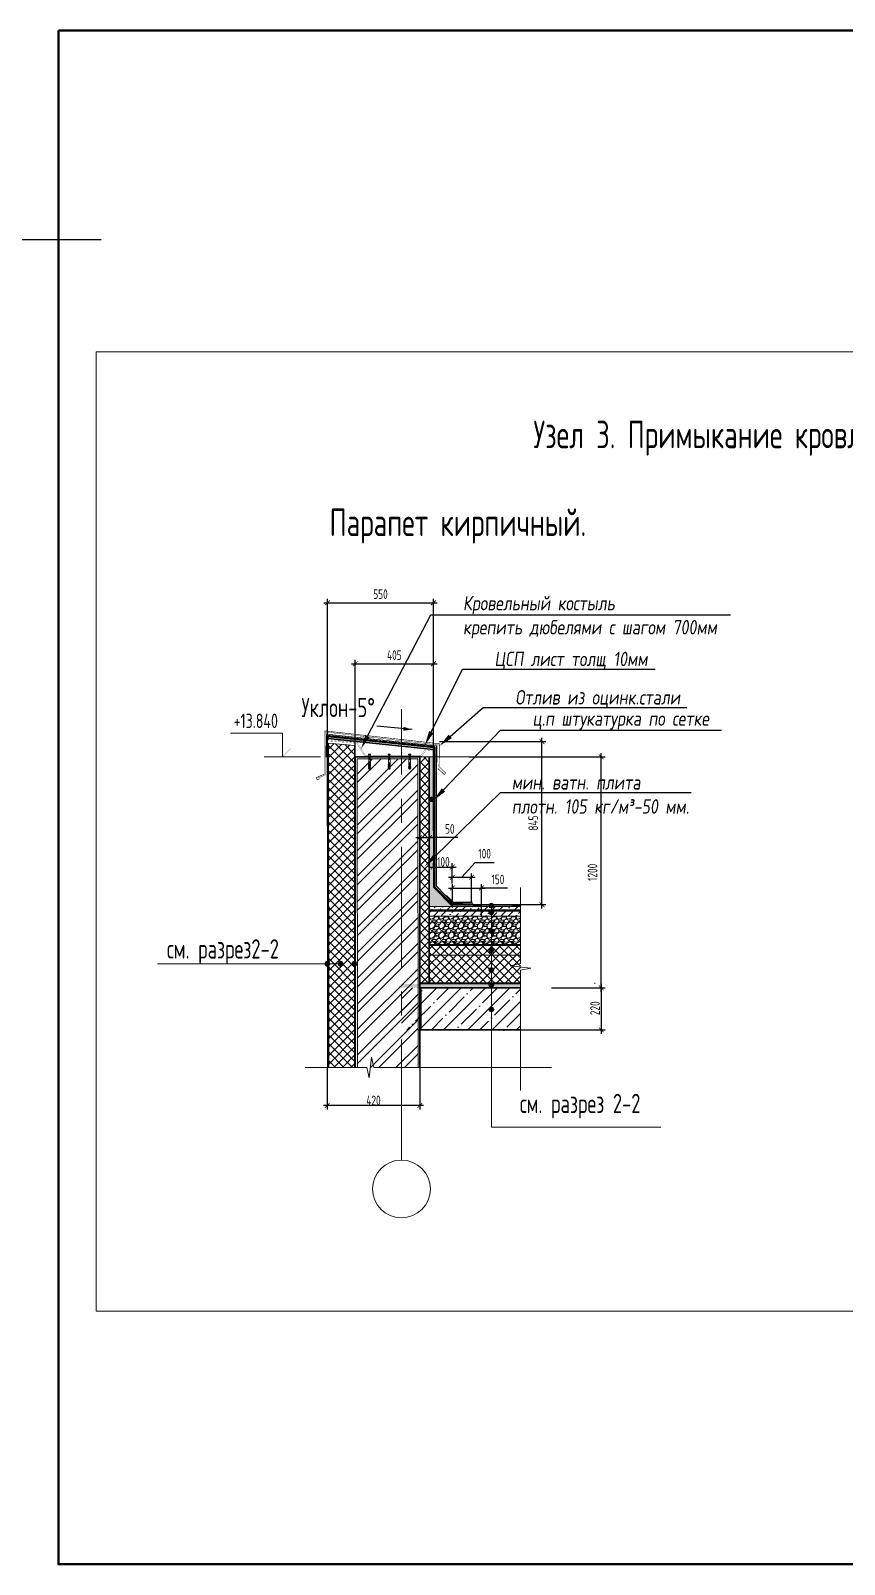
# Model space of a CAD drawing. Header units: millimetres. Extents: x -314343 to 682031, y 21428 to 98936.
# Drawn here: x 425982 to 430204, y 56323 to 64280 of the extents above; entities that cross this region are included whole.
import ezdxf
from ezdxf import colors
from ezdxf.entities.mleader import LeaderData, LeaderLine
from ezdxf.math import Vec2, Vec3

# ---------------------------------------------------------------- set-up
doc = ezdxf.new("R2010")
doc.units = ezdxf.units.MM
doc.header["$MEASUREMENT"] = 0
doc.header["$PDMODE"] = 3
doc.header["$PDSIZE"] = -4
doc.linetypes.add('CENTER', pattern=[2, 1.25, -0.25, 0.25, -0.25])
doc.linetypes.add('штриховая 50', pattern=[1, 0.5, -0.5])
doc.layers.get('0').update_dxf_attribs({"color": 250, "lineweight": 9})
doc.layers.get('Defpoints').update_dxf_attribs({"color": 6})
for name, color, linetype, lineweight in [('0.35', 30, 'Continuous', 30), ('_0', 250, 'Continuous', 9), ('_Выноска', 7, 'Continuous', 15), ('TN-ГИДРОИЗОЛЯЦИЯ БИТУМАЯ нижняя', 173, 'Continuous', 15), ('АР_Навесной фасад', 147, 'Continuous', 5), ('АР_Оси', 195, 'Continuous', 9), ('АР_Перегородки_кирпич_Штрих', 244, 'Continuous', 5), ('АР_Тонкие', 250, 'Continuous', 5), ('АР_Утеплитель', 250, 'Continuous', 9), ('Крепеж', 251, 'Continuous', 15), ('Маркировка потолков', 7, 'Continuous', 9), ('текст', 7, 'Continuous', 15)]:
    doc.layers.add(name, color=color, linetype=linetype, lineweight=lineweight)
doc.layers.add('PDF _0', color=7, linetype='Continuous')
doc.styles.add('ICOCPEUR', font='isocpeur.ttf')
doc.styles.add('ISOCPEUR', font='isocpeur.ttf', dxfattribs={"width": 0.7})
doc.styles.add('Архитект', font='isocpeur.ttf', dxfattribs={"width": 0.8, "oblique": 8})
doc.dimstyles.new('R_50', dxfattribs={"dimtxt": 140, "dimasz": 30, "dimexe": 20, "dimexo": 0, "dimgap": 20, "dimtad": 1, "dimdec": 0, "dimrnd": 5, "dimzin": 0, "dimdsep": 46, "dimtxsty": 'ISOCPEUR', "dimblk": 'ARCHTICK', "dimcen": 50, "dimdle": 20, "dimclrd": 256, "dimclre": 256, "dimclrt": 256, "dimadec": 0, "dimazin": 0, "dimtfac": 2, "dimtdec": 0, "dimtofl": 0, "dimtmove": 1, "dimatfit": 3, "dimfxl": 1, "dimtvp": 3, "dimtolj": 1, "dimtzin": 0, "dimarcsym": 0})

# ---------------------------------------------------------------- blocks, each defined once
blk = doc.blocks.new('*U404')
blk.add_lwpolyline([(0, -14.46), (0, -1), (2.25, -0.5), (-2.25, 0), (0, 0.5), (0, 39.26)])
blk = doc.blocks.new('*U358')
blk.add_lwpolyline([(0, -17.58), (0, -1), (2.25, -0.5), (-2.25, 0), (0, 0.5), (0, 26.72)])
blk = doc.blocks.new('_ArchTick')
at = {"color": 0, "linetype": 'ByBlock', "const_width": 0.15}
blk.add_lwpolyline([(-0.5, -0.5), (0.5, 0.5)], dxfattribs=at)
blk = doc.blocks.new('*D400')
at = {"layer": '_0', "lineweight": -2, "ltscale": 500, "transparency": 16777216}
for p, q in [((428684.9, 59314), (428962.2, 59314)), ((428942.2, 59334), (428942.2, 59075.2)), ((428498.1, 59095.2), (428962.2, 59095.2))]:
    blk.add_line(p, q, dxfattribs=at)
at = {"layer": 'Defpoints', "color": 0, "ltscale": 500, "transparency": 16777216}
for p in [(428684.9, 59314), (428498.1, 59095.2), (428942.2, 59095.2)]:
    blk.add_point(p, dxfattribs=at)
at = {"layer": '_0', "lineweight": -2, "ltscale": 500, "transparency": 16777216, "xscale": 25, "yscale": 25, "zscale": 25}
for p, rotation in [((428942.2, 59314), 90), ((428942.2, 59095.2), 270)]:
    blk.add_blockref('_ArchTick', p, dxfattribs=dict(at, rotation=rotation))
at = {"layer": '_0', "ltscale": 500, "transparency": 16777216, "insert": (428910.2, 59208), "char_height": 50, "attachment_point": 5, "rotation": 90, "style": 'ISOCPEUR'}
blk.add_mtext('\\A1;220', dxfattribs=at)
blk = doc.blocks.new('*D401')
at = {"layer": '_0', "lineweight": -2, "ltscale": 500, "transparency": 16777216}
for p, q in [((428102.9, 60591.7), (428654.9, 60591.7)), ((428634.9, 59725.6), (428634.9, 60611.7)), ((428478.7, 59745.6), (428654.9, 59745.6))]:
    blk.add_line(p, q, dxfattribs=at)
at = {"layer": 'Defpoints', "color": 0, "ltscale": 500, "transparency": 16777216}
for p in [(428102.9, 60591.7), (428634.9, 60591.7), (428478.7, 59745.6)]:
    blk.add_point(p, dxfattribs=at)
at = {"layer": '_0', "lineweight": -2, "ltscale": 500, "transparency": 16777216, "xscale": 25, "yscale": 25, "zscale": 25}
for p, rotation in [((428634.9, 60591.7), 90), ((428634.9, 59745.6), 270)]:
    blk.add_blockref('_ArchTick', p, dxfattribs=dict(at, rotation=rotation))
at = {"layer": '_0', "ltscale": 500, "transparency": 16777216, "insert": (428589.9, 60168.7), "char_height": 50, "attachment_point": 5, "rotation": 90, "style": 'ISOCPEUR'}
blk.add_mtext('\\A1;845', dxfattribs=at)
blk = doc.blocks.new('*D402')
at = {"layer": '_0', "lineweight": -2, "ltscale": 500, "transparency": 16777216}
for p, q in [((427980.9, 60093.3), (428071.4, 60093.3)), ((428000.9, 60023.5), (428000.9, 60113.3)), ((428051.4, 60016.3), (428051.4, 60113.3)), ((428197.6, 60093.3), (428051.4, 60093.3))]:
    blk.add_line(p, q, dxfattribs=at)
at = {"layer": 'Defpoints', "color": 0, "ltscale": 500, "transparency": 16777216}
for p in [(428051.4, 60093.3), (428000.9, 60023.5), (428051.4, 60016.3)]:
    blk.add_point(p, dxfattribs=at)
at = {"layer": '_0', "lineweight": -2, "ltscale": 500, "transparency": 16777216, "xscale": 25, "yscale": 25, "zscale": 25, "rotation": 180}
blk.add_blockref('_ArchTick', (428000.9, 60093.3), dxfattribs=at)
at = {"layer": '_0', "lineweight": -2, "ltscale": 500, "transparency": 16777216, "xscale": 25, "yscale": 25, "zscale": 25}
blk.add_blockref('_ArchTick', (428051.4, 60093.3), dxfattribs=at)
at = {"layer": '_0', "ltscale": 500, "transparency": 16777216, "insert": (428156.6, 60138.3), "char_height": 50, "attachment_point": 5, "style": 'ISOCPEUR'}
blk.add_mtext('\\A1;50', dxfattribs=at)
blk = doc.blocks.new('*D403')
at = {"layer": '_0', "lineweight": -2, "ltscale": 500, "transparency": 16777216}
for p, q in [((428255.6, 60512.1), (428962.2, 60512.1)), ((428942.2, 59294), (428942.2, 60532.1)), ((428836.8, 59314), (428962.2, 59314))]:
    blk.add_line(p, q, dxfattribs=at)
at = {"layer": 'Defpoints', "color": 0, "ltscale": 500, "transparency": 16777216}
for p in [(428255.6, 60512.1), (428942.2, 60512.1), (428836.8, 59314)]:
    blk.add_point(p, dxfattribs=at)
at = {"layer": '_0', "lineweight": -2, "ltscale": 500, "transparency": 16777216, "xscale": 25, "yscale": 25, "zscale": 25}
for p, rotation in [((428942.2, 60512.1), 90), ((428942.2, 59314), 270)]:
    blk.add_blockref('_ArchTick', p, dxfattribs=dict(at, rotation=rotation))
at = {"layer": '_0', "ltscale": 500, "transparency": 16777216, "insert": (428897.2, 59913.1), "char_height": 50, "attachment_point": 5, "rotation": 90, "style": 'ISOCPEUR'}
blk.add_mtext('\\A1;1200', dxfattribs=at)
blk = doc.blocks.new('*D405')
at = {"layer": '_0', "lineweight": -2, "ltscale": 500, "transparency": 16777216}
for p, q in [((427520.9, 58900.1), (427520.9, 58683.3)), ((428000.9, 58900.1), (428000.9, 58683.3)), ((428020.9, 58703.3), (427500.9, 58703.3))]:
    blk.add_line(p, q, dxfattribs=at)
at = {"layer": 'Defpoints', "color": 0, "ltscale": 500, "transparency": 16777216}
for p in [(427520.9, 58900.1), (428000.9, 58900.1), (427520.9, 58703.3)]:
    blk.add_point(p, dxfattribs=at)
at = {"layer": '_0', "lineweight": -2, "ltscale": 500, "transparency": 16777216, "xscale": 25, "yscale": 25, "zscale": 25, "rotation": 180}
blk.add_blockref('_ArchTick', (427520.9, 58703.3), dxfattribs=at)
at = {"layer": '_0', "lineweight": -2, "ltscale": 500, "transparency": 16777216, "xscale": 25, "yscale": 25, "zscale": 25}
blk.add_blockref('_ArchTick', (428000.9, 58703.3), dxfattribs=at)
at = {"layer": '_0', "ltscale": 500, "transparency": 16777216, "insert": (427760.9, 58729.6), "char_height": 50, "attachment_point": 5, "style": 'ISOCPEUR'}
blk.add_mtext('\\A1;420  ', dxfattribs=at)
blk = doc.blocks.new('Дюбель')
at = {"layer": 'Крепеж'}
for points in [[(-48.1, 2.8), (-49, 2.8), (-50.4, 2.1), (-50.4, -2.1), (-49, -2.8), (-48.1, -2.8)], [(-17.5, 4.2), (-18.3, 2.8), (-21.1, 3), (-21, 4.4), (-23.1, 4.5), (-23.9, 3.1), (-26.7, 3.3), (-26.6, 4.7), (-28.7, 4.8), (-29.5, 3.4), (-32.3, 3.6), (-32.2, 5), (-34.3, 5.1), (-35, 3.7), (-37.8, 3.9), (-37.8, 5.3), (-39.9, 5.4), (-40.6, 4), (-43.4, 4.2), (-43.4, 5.6), (-45.5, 5.7), (-48, 4.4), (-48.1, 1.6), (-17.6, 0), (-48.1, -1.6), (-48, -4.4), (-45.5, -5.7), (-43.4, -5.6), (-43.4, -4.2), (-40.6, -4), (-39.9, -5.4), (-37.8, -5.3), (-37.8, -3.9), (-35, -3.7), (-34.3, -5.1), (-32.2, -5), (-32.3, -3.6), (-29.5, -3.4), (-28.7, -4.8), (-26.6, -4.7), (-26.7, -3.3), (-23.9, -3.1), (-23.1, -4.5), (-21, -4.4), (-21.1, -3), (-18.3, -2.8), (-17.5, -4.2)], [(0, -4.2), (0, 4.2), (-17.5, 4.2), (-17.5, -4.2), (0, -4.2)]]:
    blk.add_lwpolyline(points, dxfattribs=at)
blk = doc.blocks.new('A$C2a593a76')
at = {"layer": 'Крепеж'}
blk.add_lwpolyline([(8.5, 50.4), (8.5, 74.5), (10.5, 75.3, 0.300062), (11.4, 76.7), (11.4, 78.3), (6.4, 78.3), (6.4, 76.3), (5, 76.3), (5, 78.3), (0, 78.3), (0, 76.7, 0.300062), (0.9, 75.3), (2.9, 74.5), (2.9, 50.4)], format="xyb", dxfattribs=at)
for points in [[(2.9, 56.5), (9.6, 59.3), (8.5, 60.7), (1.8, 57.9)], [(2.9, 53.8), (9.6, 56.6), (8.5, 58), (1.8, 55.2)], [(2.9, 51.1), (9.6, 53.9), (8.5, 55.3), (1.8, 52.5)]]:
    blk.add_lwpolyline(points, close=True, dxfattribs=at)
blk.add_lwpolyline([(7.6, 50.4), (9.6, 51.2), (8.5, 52.6), (3.1, 50.4)], dxfattribs=at)
at = {"layer": 'Крепеж', "rotation": 90}
blk.add_blockref('Дюбель', (5.7, 50.4), dxfattribs=at)
blk = doc.blocks.new('*D429')
at = {"layer": '_0', "lineweight": -2, "ltscale": 500, "transparency": 16777216}
for p, q in [((428051.4, 59940.8), (428189.8, 59940.8)), ((428071.4, 59940.8), (428071.4, 59960.8)), ((428169.8, 59863.8), (428169.8, 59960.8))]:
    blk.add_line(p, q, dxfattribs=at)
at = {"layer": 'Defpoints', "color": 0, "ltscale": 500, "transparency": 16777216}
for p in [(428071.4, 59940.8), (428169.8, 59940.8), (428169.8, 59863.8)]:
    blk.add_point(p, dxfattribs=at)
at = {"layer": '_0', "lineweight": -2, "ltscale": 500, "transparency": 16777216, "xscale": 25, "yscale": 25, "zscale": 25, "rotation": 180}
blk.add_blockref('_ArchTick', (428071.4, 59940.8), dxfattribs=at)
at = {"layer": '_0', "lineweight": -2, "ltscale": 500, "transparency": 16777216, "xscale": 25, "yscale": 25, "zscale": 25}
blk.add_blockref('_ArchTick', (428169.8, 59940.8), dxfattribs=at)
at = {"layer": '_0', "ltscale": 500, "transparency": 16777216, "insert": (428123.4, 59967.5), "char_height": 50, "attachment_point": 5, "style": 'ISOCPEUR'}
blk.add_mtext('\\A1;100', dxfattribs=at)
blk = doc.blocks.new('*D430')
at = {"layer": '_0', "lineweight": -2, "ltscale": 500, "transparency": 16777216}
for p, q in [((428219.4, 59887.7), (428287.6, 59965)), ((428287.6, 59965), (428387.1, 59965)), ((428149.8, 59887.7), (428289.1, 59887.7)), ((428169.8, 59855), (428169.8, 59907.7)), ((428269.1, 59753.2), (428269.1, 59907.7))]:
    blk.add_line(p, q, dxfattribs=at)
at = {"layer": 'Defpoints', "color": 0, "ltscale": 500, "transparency": 16777216}
for p in [(428169.8, 59855), (428269.1, 59887.7), (428269.1, 59753.2)]:
    blk.add_point(p, dxfattribs=at)
at = {"layer": '_0', "lineweight": -2, "ltscale": 500, "transparency": 16777216, "xscale": 25, "yscale": 25, "zscale": 25, "rotation": 180}
blk.add_blockref('_ArchTick', (428169.8, 59887.7), dxfattribs=at)
at = {"layer": '_0', "lineweight": -2, "ltscale": 500, "transparency": 16777216, "xscale": 25, "yscale": 25, "zscale": 25}
blk.add_blockref('_ArchTick', (428269.1, 59887.7), dxfattribs=at)
at = {"layer": '_0', "ltscale": 500, "transparency": 16777216, "insert": (428337.4, 60010), "char_height": 50, "attachment_point": 5, "style": 'ISOCPEUR'}
blk.add_mtext('\\A1;100', dxfattribs=at)
blk = doc.blocks.new('*D431')
at = {"layer": '_0', "lineweight": -2, "ltscale": 500, "transparency": 16777216}
for p, q in [((428170.1, 59730.2), (428170.1, 59851.6)), ((428320.6, 59682.5), (428320.6, 59851.6)), ((428150.1, 59831.6), (428340.6, 59831.6)), ((428456.2, 59831.6), (428320.6, 59831.6))]:
    blk.add_line(p, q, dxfattribs=at)
at = {"layer": 'Defpoints', "color": 0, "ltscale": 500, "transparency": 16777216}
for p in [(428320.6, 59831.6), (428170.1, 59730.2), (428320.6, 59682.5)]:
    blk.add_point(p, dxfattribs=at)
at = {"layer": '_0', "lineweight": -2, "ltscale": 500, "transparency": 16777216, "xscale": 25, "yscale": 25, "zscale": 25, "rotation": 180}
blk.add_blockref('_ArchTick', (428170.1, 59831.6), dxfattribs=at)
at = {"layer": '_0', "lineweight": -2, "ltscale": 500, "transparency": 16777216, "xscale": 25, "yscale": 25, "zscale": 25}
blk.add_blockref('_ArchTick', (428320.6, 59831.6), dxfattribs=at)
at = {"layer": '_0', "ltscale": 500, "transparency": 16777216, "insert": (428406.4, 59876.6), "char_height": 50, "attachment_point": 5, "style": 'ISOCPEUR'}
blk.add_mtext('\\A1;150', dxfattribs=at)
blk = doc.blocks.new('*D417')
at = {"layer": '_0', "lineweight": -2, "ltscale": 500, "transparency": 16777216}
for p, q in [((427502.8, 61311.7), (428091.4, 61311.7)), ((427522.8, 60154.3), (427522.8, 61331.7)), ((428071.4, 60128.2), (428071.4, 61331.7))]:
    blk.add_line(p, q, dxfattribs=at)
at = {"layer": 'Defpoints', "color": 0, "ltscale": 500, "transparency": 16777216}
for p in [(428071.4, 61311.7), (427522.8, 60154.3), (428071.4, 60128.2)]:
    blk.add_point(p, dxfattribs=at)
at = {"layer": '_0', "lineweight": -2, "ltscale": 500, "transparency": 16777216, "xscale": 25, "yscale": 25, "zscale": 25, "rotation": 180}
blk.add_blockref('_ArchTick', (427522.8, 61311.7), dxfattribs=at)
at = {"layer": '_0', "lineweight": -2, "ltscale": 500, "transparency": 16777216, "xscale": 25, "yscale": 25, "zscale": 25}
blk.add_blockref('_ArchTick', (428071.4, 61311.7), dxfattribs=at)
at = {"layer": '_0', "ltscale": 500, "transparency": 16777216, "insert": (427797.1, 61356.7), "char_height": 50, "attachment_point": 5, "style": 'ISOCPEUR'}
blk.add_mtext('\\A1;550', dxfattribs=at)
blk = doc.blocks.new('*D418')
at = {"layer": '_0', "lineweight": -2, "ltscale": 500, "transparency": 16777216}
for p, q in [((427646.4, 60995.2), (428091.4, 60995.2)), ((427666.4, 60512.1), (427666.4, 61015.2)), ((428071.4, 60512.1), (428071.4, 61015.2))]:
    blk.add_line(p, q, dxfattribs=at)
at = {"layer": 'Defpoints', "color": 0, "ltscale": 500, "transparency": 16777216}
for p in [(428071.4, 60995.2), (427666.4, 60512.1), (428071.4, 60512.1)]:
    blk.add_point(p, dxfattribs=at)
at = {"layer": '_0', "lineweight": -2, "ltscale": 500, "transparency": 16777216, "xscale": 25, "yscale": 25, "zscale": 25, "rotation": 180}
blk.add_blockref('_ArchTick', (427666.4, 60995.2), dxfattribs=at)
at = {"layer": '_0', "lineweight": -2, "ltscale": 500, "transparency": 16777216, "xscale": 25, "yscale": 25, "zscale": 25}
blk.add_blockref('_ArchTick', (428071.4, 60995.2), dxfattribs=at)
at = {"layer": '_0', "ltscale": 500, "transparency": 16777216, "insert": (427868.9, 61040.2), "char_height": 50, "attachment_point": 5, "style": 'ISOCPEUR'}
blk.add_mtext('\\A1;405', dxfattribs=at)

msp = doc.modelspace()

# ---------------------------------------------------------------- hatches: boundary and pattern name
at = {"lineweight": 9, "transparency": 33554559}
h = msp.add_hatch(dxfattribs=at)
h.set_pattern_fill('AR-SAND', color=256, scale=5, angle=83.526)
h.set_pattern_definition([(121.0260016, (442866.215, -375861.6074), (-9.60819652, 0.77331083), [0, -7.6, 0, -8.5, 0, -8.125]), (91.0260016, (442866.215, -375861.607), (-13.02301596, 10.3834727), [0, -4.1, 0, -6.85, 0, -2.625]), (51.0260016, (442865.522, -375867.718), (1.72751854, 15.47460722), [0, -2.5, 0, -9, 0, -11.75]), (41.0260016, (442865.522, -375867.718), (-2.66565517, 15.4295843), [0, -1.25, 0, -5.9, 0, -6.75])])
h.paths.add_polyline_path([(427524.6, 60618.2), (427523.8, 60608.3), (428079.8, 60560), (428080.7, 60569.9)])
h = msp.add_hatch(dxfattribs=at)
h.set_pattern_fill('AR-SAND', color=256, scale=5, angle=0.00002)
h.set_pattern_definition([(37.5000203, (-4099.748, -3960.2366), (-0.31497021, 9.63411873), [0, -7.6, 0, -8.5, 0, -8.125]), (7.5000203, (-4099.748, -3960.237), (8.8488785, 14.11073347), [0, -4.1, 0, -6.85, 0, -2.625]), (327.5000203, (-4105.898, -3960.237), (15.5707093, 0.0283008), [0, -2.5, 0, -9, 0, -11.75]), (317.5000203, (-4105.898, -3960.237), (15.03063146, 4.38838316), [0, -1.25, 0, -5.9, 0, -6.75])])
h.paths.add_polyline_path([(428071.4, 60512.1), (428051.4, 60512.1), (428051.4, 59735.5), (428171.4, 59735.6), (428071.4, 59835.5)])
h = msp.add_hatch(dxfattribs=at)
h.set_pattern_fill('ANSI36', color=256, scale=8.657649, angle=0.00002)
h.set_pattern_definition([(45, (426894.68, 59208.603), (14.5777, 53.4517), [68.7201, -13.744, 0, -13.744])])
h.paths.add_polyline_path([(428524.1, 59735.8), (428051.4, 59735.5), (428051.4, 59685.5), (428524.1, 59685.5)])
h = msp.add_hatch(dxfattribs=at)
h.set_pattern_fill('GRAVEL', color=256, scale=50)
h.set_pattern_definition([(228.0127875, (-4163.7482, -4940.238), (-400, -450), [6.7268, -665.9544024]), (184.9697407, (-4168.2482, -4945.2379), (600, 50), [11.5434, -1142.796238]), (132.5104471, (-4179.7482, -4946.238), (500, -550), [8.1394, -805.80163]), (267.273689, (-4199.2482, -4958.7379), (50, 1000), [10.5119, -1040.677902]), (292.8336542, (-4199.7482, -4969.2379), (-250, 600), [10.30775, -1020.4686564]), (357.273689, (-4195.7482, -4978.7379), (-1000, 50), [10.5119, -1040.677902]), (37.69424047, (-4185.2482, -4979.2379), (-650, -500), [13.90145, -1376.2424274]), (72.25532837, (-4174.2482, -4970.7379), (350, 1100), [13.1244, -1299.316075]), (121.4295656, (-4170.2482, -4958.2379), (-400, 650), [10.5475, -1044.2036555]), (175.2363583, (-4175.748, -4949.238), (550, -50), [12.0416, -590.038129]), (222.3974378, (-4187.7482, -4948.2379), (-600, -550), [15.5724, -1541.66875]), (138.8140748, (-4149.748, -4959.238), (-350, 300), [5.31505, -526.1922406]), (171.4692344, (-4153.7482, -4955.7379), (650, -100), [10.11185, -1001.075571]), (225, (-4163.748, -4954.238), (-6e-15, -50), [7.07105, -63.639628]), (203.1985905, (-4167.248, -4948.238), (250, 100), [3.8079, -376.9807553]), (291.8014095, (-4170.748, -4949.738), (-50, 150), [5.38515, -263.8730904]), (30.9637565, (-4168.748, -4954.738), (150, 100), [8.74645, -282.801145]), (161.565051, (-4161.248, -4950.238), (100, -50), [6.32455, -151.789333]), (16.3895403, (-4199.7482, -4949.7379), (500, 150), [8.86, -877.1422573]), (70.3461759, (-4191.2482, -4947.238), (-200, -550), [7.43305, -735.8703874]), (293.1985905, (-4161.248, -4940.238), (-100, 250), [7.61575, -373.1729053]), (343.6104597, (-4158.2482, -4947.2379), (-500, 150), [8.86, -877.1422573]), (339.4439548, (-4199.748, -4980.738), (-250, 100), [8.544, -418.656187]), (294.7751406, (-4191.7482, -4983.738), (-250, 550), [7.1589, -708.732153]), (66.8014095, (-4160.748, -4990.238), (100, 250), [7.61575, -373.1729053]), (17.3540246, (-4157.7482, -4983.238), (-650, -200), [8.38155, -829.7711807]), (69.4439548, (-4185.248, -4990.238), (-100, -250), [4.272, -422.928187]), (101.3099325, (-4163.748, -4990.238), (-50, 200), [2.5495, -252.4014757]), (165.9637565, (-4164.248, -4987.738), (150, -50), [10.30775, -195.847531]), (186.00900596, (-4174.2482, -4985.2379), (500, 50), [9.5525, -945.696159]), (303.6900675, (-4168.748, -4959.238), (-50, 100), [7.2111, -173.066464]), (353.1572266, (-4164.7482, -4965.2379), (850, -100), [12.5897, -1246.378131]), (60.9453959, (-4152.248, -4966.738), (-200, -350), [5.1478, -509.633707]), (90, (-4149.75, -4962.24), (-50, 50), [3, -47]), (120.2564372, (-4175.2482, -4983.738), (200, -350), [6.9462, -687.6759995]), (48.0127875, (-4178.7482, -4977.738), (400, 450), [13.4536, -659.2276024]), (0, (-4169.75, -4967.74), (50, 50), [13, -37]), (325.3048465, (-4156.7482, -4967.738), (500, -350), [7.9057, -782.663715]), (254.0546041, (-4150.248, -4972.238), (-50, -200), [7.2801, -356.7253945]), (207.64597536, (-4152.2482, -4979.2379), (-950, -500), [11.85325, -1173.473709]), (175.42607874, (-4162.7482, -4984.7379), (-650, 50), [12.53995, -1241.4536704])])
h.paths.add_polyline_path([(428524.1, 59685.5), (428051.4, 59685.5), (428051.4, 59534), (428524.1, 59534)])
h = msp.add_hatch(dxfattribs=at)
h.set_pattern_fill('AR-SAND', color=256, scale=5, angle=0.00002)
h.set_pattern_definition([(37.5000203, (-4199.748, -4990.238), (-0.31497021, 9.63411873), [0, -7.6, 0, -8.5, 0, -8.125]), (7.5000203, (-4199.748, -4990.238), (8.8488785, 14.11073347), [0, -4.1, 0, -6.85, 0, -2.625]), (327.5000203, (-4205.898, -4990.238), (15.5707093, 0.0283008), [0, -2.5, 0, -9, 0, -11.75]), (317.5000203, (-4205.898, -4990.238), (15.03063146, 4.38838316), [0, -1.25, 0, -5.9, 0, -6.75])])
h.paths.add_polyline_path([(428524.1, 59334), (427903, 59334), (427903, 59314), (428524.1, 59314)])
at = {"layer": '_Выноска'}
h = msp.add_hatch(color=256, dxfattribs=at)
edge = h.paths.add_edge_path()
edge.add_arc((428063, 60292.6), 12.4, 0, 360)
h = msp.add_hatch(color=256, dxfattribs=at)
edge = h.paths.add_edge_path()
edge.add_arc((428063, 60292.6), 12.4, 0, 360)
h = msp.add_hatch(color=256, dxfattribs=at)
edge = h.paths.add_edge_path()
edge.add_arc((428372.2, 59740.1), 12.4, 0, 360)
h = msp.add_hatch(color=256, dxfattribs=at)
edge = h.paths.add_edge_path()
edge.add_arc((428372.2, 59740.1), 12.4, 0, 360)
h = msp.add_hatch(color=256, dxfattribs=at)
edge = h.paths.add_edge_path()
edge.add_arc((428372.2, 59706.4), 12.4, 0, 360)
h = msp.add_hatch(color=256, dxfattribs=at)
edge = h.paths.add_edge_path()
edge.add_arc((428372.2, 59706.4), 12.4, 0, 360)
h = msp.add_hatch(color=256, dxfattribs=at)
edge = h.paths.add_edge_path()
edge.add_arc((428372.2, 59609), 12.4, 0, 360)
h = msp.add_hatch(color=256, dxfattribs=at)
edge = h.paths.add_edge_path()
edge.add_arc((428372.2, 59609), 12.4, 0, 360)
h = msp.add_hatch(color=256, dxfattribs=at)
edge = h.paths.add_edge_path()
edge.add_arc((428372.2, 59509.4), 12.4, 0, 360)
h = msp.add_hatch(color=256, dxfattribs=at)
edge = h.paths.add_edge_path()
edge.add_arc((428372.2, 59509.4), 12.4, 0, 360)
h = msp.add_hatch(color=256, dxfattribs=at)
edge = h.paths.add_edge_path()
edge.add_arc((427521.3, 59438.6), 12.4, 0, 360)
h = msp.add_hatch(color=256, dxfattribs=at)
edge = h.paths.add_edge_path()
edge.add_arc((427521.3, 59438.6), 12.4, 0, 360)
h = msp.add_hatch(color=256, dxfattribs=at)
edge = h.paths.add_edge_path()
edge.add_arc((427590.5, 59438.6), 12.4, 0, 360)
h = msp.add_hatch(color=256, dxfattribs=at)
edge = h.paths.add_edge_path()
edge.add_arc((427661.3, 59438.6), 12.4, 0, 360)
h = msp.add_hatch(color=256, dxfattribs=at)
edge = h.paths.add_edge_path()
edge.add_arc((428372.2, 59407.1), 12.4, 0, 360)
h = msp.add_hatch(color=256, dxfattribs=at)
edge = h.paths.add_edge_path()
edge.add_arc((428372.2, 59407.1), 12.4, 0, 360)
h = msp.add_hatch(color=256, dxfattribs=at)
edge = h.paths.add_edge_path()
edge.add_arc((428372.2, 59328.6), 12.4, 0, 360)
h = msp.add_hatch(color=256, dxfattribs=at)
edge = h.paths.add_edge_path()
edge.add_arc((428372.2, 59328.6), 12.4, 0, 360)
h = msp.add_hatch(color=256, dxfattribs=at)
edge = h.paths.add_edge_path()
edge.add_arc((428372.2, 59202), 12.4, 0, 360)
h = msp.add_hatch(color=256, dxfattribs=at)
edge = h.paths.add_edge_path()
edge.add_arc((428372.2, 59202), 12.4, 0, 360)
at = {"layer": 'АР_Перегородки_кирпич_Штрих', "ltscale": 100}
h = msp.add_hatch(dxfattribs=at)
h.set_pattern_fill('ANSI32', color=256, scale=250)
h.paths.add_polyline_path([(427990.9, 60502.1), (427676.4, 60502.1), (427676.4, 58900.1), (427990.9, 58900.1)])
at = {"layer": 'АР_Утеплитель', "lineweight": 9, "ltscale": 500}
h = msp.add_hatch(dxfattribs=at)
h.set_pattern_fill('ANSI37', color=251, scale=250, angle=-90)
h.set_pattern_definition([(315, (-3621.097, -6612.837), (22.097087, 22.097087), []), (45, (-3621.097, -6612.837), (-22.097087, 22.097087), [])])
h.paths.add_polyline_path([(427527.8, 60583.4), (427662.8, 60572), (427662.8, 58901.1), (427528.9, 58901.1)])
h = msp.add_hatch(dxfattribs=at)
h.set_pattern_fill('ANSI37', color=251, scale=250, angle=-90)
h.set_pattern_definition([(315, (-4102.752, -4990.238), (22.097087, 22.097087), []), (45, (-4102.752, -4990.238), (-22.097087, 22.097087), [])])
h.paths.add_polyline_path([(428048.4, 60512.1), (428003, 60512.1), (428003, 59334), (428048.4, 59334)])
h = msp.add_hatch(dxfattribs=at)
h.set_pattern_fill('ANSI37', color=251, scale=250, angle=-90)
h.set_pattern_definition([(315, (-4222.08, -4840.238), (22.097087, 22.097087), []), (45, (-4222.08, -4840.238), (-22.097087, 22.097087), [])])
h.paths.add_polyline_path([(428524.1, 59484), (428524.1, 59534), (428051.4, 59534), (428051.4, 59484)])
h = msp.add_hatch(dxfattribs=at)
h.set_pattern_fill('ANSI37', color=251, scale=250, angle=-90)
h.set_pattern_definition([(315, (-4199.748, -4990.238), (22.097087, 22.097087), []), (45, (-4199.748, -4990.238), (-22.097087, 22.097087), [])])
h.paths.add_polyline_path([(428524.1, 59336.7), (428524.1, 59484), (428051.4, 59484), (428051.4, 59336.7)])
at = {"layer": 'Маркировка потолков', "lineweight": 9, "ltscale": 5000, "transparency": 33554610}
h = msp.add_hatch(dxfattribs=at)
h.set_pattern_fill('ANSI35', color=256, scale=356.9777)
h.set_pattern_definition([(45, (-4245.13, -4990.24), (-63.105338, 63.105338), []), (45, (-4182.02, -4990.24), (-63.105338, 63.105338), [111.555531, -22.311106, 0, -22.311106])])
h.paths.add_polyline_path([(428524.1, 59092.7), (428524.1, 59314), (427906, 59313.9), (427906, 59095.2)])

# ---------------------------------------------------------------- linework, layer by layer
at = {"lineweight": 20}
for points in [[(428524.1, 59735.8), (428051.4, 59735.5), (428051.4, 59685.5), (428524.1, 59685.5)], [(428524.1, 59685.5), (428051.4, 59685.5), (428051.4, 59534), (428524.1, 59534)]]:
    msp.add_lwpolyline(points, close=True, dxfattribs=at)
at = {"lineweight": 25}
msp.add_lwpolyline([(428051.4, 59713.3), (428524.1, 59713.3), (428524.1, 59716.3), (428051.4, 59716.3)], close=True, dxfattribs=at)
at = {"lineweight": 30}
for centre in [(428063.8, 59717.8), (428209.1, 59717.8), (428214.8, 59717.8), (428314.7, 59717.8), (428414.5, 59717.8)]:
    msp.add_circle(centre, 1.5, dxfattribs=at)
at = {"layer": '0.35', "color": 18, "ltscale": 200, "true_color": 0x000000}
msp.add_lwpolyline([(428524.1, 59314), (428006.2, 59314), (428005.9, 59095.2), (428524.1, 59095.2)], dxfattribs=at)
at = {"layer": '_0', "color": 251, "ltscale": 500}
for p, q in [((427522.8, 58900.1), (427522.8, 60512.1)), ((427527.8, 58900.1), (427527.8, 60512.1))]:
    msp.add_line(p, q, dxfattribs=at)
at = {"layer": '_0', "color": 7, "ltscale": 500}
for p, q in [((427989.1, 60512.1), (428335.6, 60512.1)), ((428003, 60512.1), (428003, 59314)), ((428051.4, 60512.1), (428051.4, 59334)), ((428051.4, 59484), (428524.1, 59484)), ((428051.4, 59334), (428524.1, 59334))]:
    msp.add_line(p, q, dxfattribs=at)
at = {"layer": '_0', "color": 1, "ltscale": 500}
for p, q in [((428051.4, 59685.5), (428524.1, 59685.5)), ((428051.4, 59534), (428524.1, 59534))]:
    msp.add_line(p, q, dxfattribs=at)
at = {"layer": '_0', "color": 1, "lineweight": 40, "ltscale": 500}
msp.add_lwpolyline([(426126.2, 64280.2), (434629.1, 64280.2), (434629.1, 56322.8), (426126.2, 56322.8)], close=True, dxfattribs=at)
at = {"layer": '_0', "color": 5, "ltscale": 500}
msp.add_lwpolyline([(426321.6, 62614.2), (433303, 62614.2), (433303, 57636.5), (426321.6, 57636.5)], close=True, dxfattribs=at)
at = {"layer": '_0', "color": 7, "lineweight": 30, "ltscale": 500, "const_width": 3}
msp.add_lwpolyline([(427481.7, 60399.1), (427469, 60393.8), (427463.4, 60404.5), (427506.7, 60422.9), (427506.7, 60647.2), (428102.9, 60580.3), (428101.1, 60461.9), (428134.2, 60429.4), (428128.7, 60420.2), (428095.2, 60451.1)], dxfattribs=at)
at = {"layer": '_0', "color": 8, "lineweight": 200, "ltscale": 500, "const_width": 2}
msp.add_lwpolyline([(427470.9, 60401.6), (427511.4, 60419), (427511.9, 60641.3), (428095.4, 60574.4), (428093.9, 60483.9)], dxfattribs=at)
at = {"layer": '_0', "color": 7, "ltscale": 500}
msp.add_lwpolyline([(427915.9, 60658.2, 20, 0, 0), (427962.2, 60653.7, 0, 0, 0)], format="xyseb", dxfattribs=at)
at = {"layer": '_0', "color": 1, "ltscale": 500}
for points in [[(427515.6, 60511.4), (427516.4, 60630.9), (428086.5, 60569.8), (428087.5, 60568.5), (428087.5, 60410.2)], [(427519.1, 60510.2), (427519.2, 60625.4), (428079, 60566.6), (428081.4, 60563.3), (428081.4, 60410.2)], [(427521.3, 60620.8), (428076.4, 60561.8), (428076.4, 60410.2)], [(428076.4, 60414.4), (428076.4, 59836.3), (428172, 59738.4), (428273.9, 59738.4)], [(428081.4, 60414.4), (428081.4, 59837.1), (428173.2, 59743.9), (428273.9, 59743.9), (428282.8, 59740.1), (428524.1, 59740.1)], [(428087.5, 60414.4), (428087.5, 59841.9), (428175.8, 59749.2), (428273.9, 59746.7), (428283.4, 59742.7), (428320.6, 59742.7)], [(428140.1, 59793.8), (428174.7, 59758.8), (428273.9, 59759.1)], [(428173.3, 59752.9), (428269.1, 59752.9), (428283.2, 59746.3), (428524.1, 59746.3)]]:
    msp.add_lwpolyline(points, dxfattribs=at)
at = {"layer": '_0', "color": 7, "lineweight": 25, "ltscale": 500, "const_width": 1}
msp.add_lwpolyline([(427521.5, 60518.7), (427521.5, 60600.9), (427676.2, 60587.2), (427718.2, 60520.7), (428007.1, 60520.7), (428032.1, 60554.3), (428071.6, 60550.2), (428071.4, 60544.9), (428035.5, 60548.3), (428011, 60515.7), (427715.5, 60515.7), (427673.3, 60582.4), (427526.5, 60595.4), (427526.5, 60518.7), (427521.5, 60518.7)], dxfattribs=at)
at = {"layer": '_0', "color": 7, "lineweight": 30, "ltscale": 500}
msp.add_lwpolyline([(427523.8, 60608.3), (428071.6, 60550.2), (428072.5, 60560.2), (427524.6, 60618.2)], close=True, dxfattribs=at)
at = {"layer": '_0', "color": 7}
for points in [[(427527.8, 60583.9), (427662.8, 60572), (427662.8, 58901.1), (427528.9, 58901.1)], [(428048.4, 60512.1), (428003, 60512.1), (428003, 59334), (428048.4, 59334)], [(428071.4, 60512.1), (428051.4, 60512.1), (428051.4, 59735.5), (428171.4, 59735.6), (428071.4, 59835.5)]]:
    msp.add_lwpolyline(points, close=True, dxfattribs=at)
msp.add_lwpolyline([(427992.9, 58900.1), (427990.9, 60502.1), (427676.4, 60502.1), (427678.4, 58900.1)], dxfattribs=at)
at = {"layer": '_0', "color": 7, "ltscale": 500}
for points in [[(428372.7, 59746.3), (428372.7, 58591.4), (429251.4, 58591.4)], [(428524.1, 59539.1), (428051.4, 59539.1), (428051.4, 59534), (428524.1, 59534)], [(426639.7, 59439.2), (427595.6, 59438.8)], [(428524.1, 59339.1), (428003, 59339.1), (428003, 59334), (428524.1, 59334)], [(428910, 59334), (428910, 59339.1)]]:
    msp.add_lwpolyline(points, dxfattribs=at)
at = {"layer": '_Выноска'}
for centre in [(428063, 60292.6), (428063, 60292.6), (428372.2, 59740.1), (428372.2, 59740.1), (428372.2, 59706.4), (428372.2, 59706.4), (428372.2, 59609), (428372.2, 59609), (428372.2, 59509.4), (428372.2, 59509.4), (427521.3, 59438.6), (427521.3, 59438.6), (427590.5, 59438.6), (427661.3, 59438.6), (428372.2, 59407.1), (428372.2, 59407.1), (428372.2, 59328.6), (428372.2, 59328.6), (428372.2, 59202), (428372.2, 59202)]:
    msp.add_circle(centre, 12.4, dxfattribs=at)
at = {"layer": 'PDF _0', "lineweight": 0}
msp.add_line((427486.2, 60512.1), (427192.8, 60512.1), dxfattribs=at)
msp.add_lwpolyline([(427018.3, 60634.7), (427288, 60635.3), (427288, 60512.1)], dxfattribs=at)
at = {"layer": 'PDF _0', "lineweight": 30, "const_width": 1}
msp.add_lwpolyline([(427343.7, 60566.6), (427288, 60512.1), (427233.5, 60566.6)], dxfattribs=at)
at = {"layer": 'TN-ГИДРОИЗОЛЯЦИЯ БИТУМАЯ нижняя', "linetype": 'штриховая 50', "ltscale": 150, "const_width": 5}
for points in [[(428051.5, 59536.6), (428524.1, 59536.6)], [(428003.1, 59336.6), (428524.1, 59336.6)]]:
    msp.add_lwpolyline(points, dxfattribs=at)
at = {"layer": 'АР_Навесной фасад', "color": 18, "lineweight": 30, "ltscale": 100, "true_color": 0x000000}
msp.add_lwpolyline([(427666.4, 58900.1), (427666.4, 60512.1), (428000.9, 60512.1), (428000.9, 58900.1)], dxfattribs=at)
at = {"layer": 'АР_Оси', "linetype": 'CENTER', "ltscale": 500}
msp.add_line((427905.9, 58420.3), (427905.9, 60759.4), dxfattribs=at)
at = {"layer": 'АР_Оси', "ltscale": 0.5}
msp.add_circle((427905.9, 58270.3), 150, dxfattribs=at)
at = {"layer": 'АР_Тонкие', "linetype": 'ByBlock', "lineweight": -2}
msp.add_lwpolyline([(427962.2, 60653.7), (427778, 60671.4)], dxfattribs=at)

# ---------------------------------------------------------------- block references
at = {"ltscale": 100, "xscale": 23.79851555813043, "yscale": 23.79851555813043, "zscale": 23.79851555813043}
for name, p, rotation in [('*U358', (428524.1, 59416.7), 180), ('*U404', (427750.4, 58901.1), 270)]:
    msp.add_blockref(name, p, dxfattribs=dict(at, rotation=rotation))
at = {"layer": '_0', "color": 7, "ltscale": 500}
for p in [(427734.5, 60448.7), (427836.6, 60448.3), (427942.7, 60448.3)]:
    msp.add_blockref('A$C2a593a76', p, dxfattribs=at)

# ---------------------------------------------------------------- texts
at = {"layer": 'PDF _0', "color": 7, "lineweight": 0, "char_height": 100, "attachment_point": 9, "style": 'ISOCPEUR'}
for s, insert in [('Уклон-5%%D', (427768.4, 60718.4)), ('см. разрез2-2', (427270.2, 59438.9)), ('см. разрез 2-2', (429146, 58636.9))]:
    msp.add_mtext(s, dxfattribs=dict(at, insert=insert))
at = {"layer": 'PDF _0', "color": 1, "lineweight": 0, "insert": (427264.9, 60661.6), "char_height": 75, "attachment_point": 9, "style": 'ISOCPEUR'}
msp.add_mtext('+13.840', dxfattribs=at)
at = {"layer": 'текст', "ltscale": 100, "char_height": 142.791, "attachment_point": 5, "style": 'ISOCPEUR'}
for s, insert, width in [('\\pxqc;Узел 3. Примыкание кровли к парапету.', (429879.3, 62165.6, 0), 3874.809), ('\\pxqc; Парапет кирпичный.', (428166.7, 61709.9, 0), 1336.555)]:
    msp.add_mtext(s, dxfattribs=dict(at, insert=insert, width=width))

# ---------------------------------------------------------------- dimensions: what is measured, and where the dimension line sits
at = {"layer": '_0', "color": 1, "ltscale": 500}
for base, p1, p2, picture, middle in [((428071.4, 61311.7), (427522.8, 60154.3), (428071.4, 60128.2), '*D417', (427797.1, 61356.7)), ((428071.4, 60995.2), (427666.4, 60512.1), (428071.4, 60512.1), '*D418', (427868.9, 61040.2))]:
    dim = msp.add_linear_dim(base=base, p1=p1, p2=p2, dimstyle='R_50', override={"dimtxt": 50, "dimasz": 25, "dimpost": '\\X'}, dxfattribs=at)
    dim.commit()
    dim.dimension.update_dxf_attribs({"geometry": picture, "text_midpoint": middle})
for base, p1, p2, picture, middle in [((428634.9, 60591.7), (428478.7, 59745.6), (428102.9, 60591.7), '*D401', (428589.9, 60168.7)), ((428942.2, 60512.1), (428836.8, 59314), (428255.6, 60512.1), '*D403', (428897.2, 59913.1))]:
    dim = msp.add_linear_dim(base=base, p1=p1, p2=p2, angle=90, dimstyle='R_50', override={"dimtxt": 50, "dimasz": 25, "dimpost": '\\X'}, dxfattribs=at)
    dim.commit()
    dim.dimension.update_dxf_attribs({"geometry": picture, "text_midpoint": middle})
for base, p1, p2, picture, middle in [((428051.4194, 60093.2504), (428000.9205, 60023.5384), (428051.4194, 60016.3008), '*D402', (428156.6033, 60067.72)), ((428169.8, 59940.8), (428071.4, 59940.8), (428169.8, 59863.8), '*D429', (428123.4, 59922.5)), ((428269.1, 59887.7), (428169.8, 59855), (428269.1, 59753.2), '*D430', (428307.6, 59965)), ((428320.6374, 59831.6398), (428170.1385, 59730.2295), (428320.6374, 59682.4742), '*D431', (428406.44, 59803.6061))]:
    dim = msp.add_linear_dim(base=base, p1=p1, p2=p2, dimstyle='R_50', override={"dimtxt": 50, "dimasz": 25, "dimpost": '\\X'}, dxfattribs=at)
    dim.commit()
    dim.dimension.update_dxf_attribs({"geometry": picture, "text_midpoint": middle, "dimtype": 160})
dim = msp.add_linear_dim(base=(428942.2, 59095.2), p1=(428684.9, 59314), p2=(428498.1, 59095.2), angle=90, dimstyle='R_50', override={"dimtxt": 50, "dimasz": 25, "dimpost": '\\X'}, dxfattribs=at)
dim.commit()
dim.dimension.update_dxf_attribs({"geometry": '*D400', "text_midpoint": (428955.2, 59208), "dimtype": 160})
dim = msp.add_linear_dim(base=(427520.9, 58703.3), p1=(428000.9, 58900.1), p2=(427520.9, 58900.1), text='420  ', dimstyle='R_50', override={"dimtxt": 50, "dimasz": 25, "dimpost": '\\X'}, dxfattribs=at)
dim.commit()
dim.dimension.update_dxf_attribs({"geometry": '*D405', "text_midpoint": (427760.9, 58684.6), "dimtype": 160})

# ---------------------------------------------------------------- leaders
at = {"layer": 'PDF _0', "color": 7, "lineweight": 0}
ml = msp.add_multileader_mtext('Standard', dxfattribs=at)
ml.set_content('{\\Q7;\\W0.7;Фартук из оцинк.стали}', color=7, style='ICOCPEUR')
ml.set_leader_properties()
ml.build(insert=Vec2(0, 0))
ml.multileader.update_dxf_attribs({"text_left_attachment_type": 6, "text_right_attachment_type": 6, "dogleg_length": 50, "arrow_head_size": 100})
ctx = ml.context
ctx.base_point, ctx.char_height, ctx.arrow_head_size, ctx.landing_gap_size, ctx.plane_origin = Vec3(424366.2, 63196.9), 125, 100, 33.3, Vec3(428751.4, 64105.2)
ctx.left_attachment, ctx.right_attachment = 6, 6
notes = []
notes.append((ctx, [(1, (1, 1, 0), (424233, 63196.9), (1, 0), 133.2, [(1, [(424105.2, 62913.7)], 0, [])])]))
ctx.mtext.insert, ctx.mtext.width, ctx.mtext.defined_height, ctx.mtext.flow_direction = Vec3(424399.5, 63359.4), 5276.741, 721.8, 5
at = {"layer": 'АР_Тонкие', "lineweight": 15}
ml = msp.add_multileader_mtext('Standard', dxfattribs=at)
ml.set_content('Кровельный костыль\\Pкрепить дюбелями с шагом 700мм', color=256, style='Архитект')
ml.set_leader_properties()
ml.build(insert=Vec2(0, 0))
ml.multileader.update_dxf_attribs({"text_left_attachment_type": 6, "text_right_attachment_type": 6, "dogleg_length": 50, "arrow_head_size": 75})
ctx = ml.context
ctx.base_point, ctx.char_height, ctx.arrow_head_size, ctx.landing_gap_size, ctx.plane_origin = Vec3(428191.9, 61250.1), 75, 75, 33.3, Vec3(432372.3, 61847.3)
ctx.left_attachment, ctx.right_attachment = 6, 6
notes.append((ctx, [(1, (1, 1, 0), (428058.7, 61250.1), (1, 0), 133.2, [(1, [(427695.7, 60553.7)], 0, [])])]))
ctx.mtext.insert, ctx.mtext.width, ctx.mtext.defined_height, ctx.mtext.flow_direction = Vec3(428225.2, 61347.6), 5276.741, 721.8, 5
ml = msp.add_multileader_mtext('Standard', dxfattribs=at)
ml.set_content('ЦСП лист толщ 10мм', color=256, style='Архитект')
ml.set_leader_properties()
ml.build(insert=Vec2(0, 0))
ml.multileader.update_dxf_attribs({"text_left_attachment_type": 6, "text_right_attachment_type": 6, "dogleg_length": 50, "arrow_head_size": 75})
ctx = ml.context
ctx.base_point, ctx.char_height, ctx.arrow_head_size, ctx.landing_gap_size, ctx.plane_origin = Vec3(428355.2, 60968.1), 75, 75, 33.3, Vec3(432523.7, 61882.6)
ctx.left_attachment, ctx.right_attachment = 6, 6
notes.append((ctx, [(1, (1, 1, 0), (428222, 60968.1), (1, 0), 133.2, [(1, [(428027.3, 60573.2)], 0, [])])]))
ctx.mtext.insert, ctx.mtext.width, ctx.mtext.defined_height, ctx.mtext.flow_direction = Vec3(428388.5, 61058.1), 5276.741, 721.8, 5
ml = msp.add_multileader_mtext('Standard', dxfattribs=at)
ml.set_content('Отлив из оцинк.стали', color=256, style='Архитект')
ml.set_leader_properties()
ml.build(insert=Vec2(0, 0))
ml.multileader.update_dxf_attribs({"text_left_attachment_type": 6, "text_right_attachment_type": 6, "dogleg_length": 50, "arrow_head_size": 75})
ctx = ml.context
ctx.base_point, ctx.char_height, ctx.arrow_head_size, ctx.landing_gap_size, ctx.plane_origin = Vec3(428463.7, 60768.8), 75, 75, 33.3, Vec3(432848.9, 61760.6)
ctx.left_attachment, ctx.right_attachment = 6, 6
notes.append((ctx, [(1, (1, 1, 0), (428330.5, 60768.8), (1, 0), 133.2, [(1, [(428102.7, 60569.1)], 0, [])])]))
ctx.mtext.insert, ctx.mtext.width, ctx.mtext.defined_height, ctx.mtext.flow_direction = Vec3(428497, 60858.8), 5276.741, 721.8, 5
ml = msp.add_multileader_mtext('Standard', dxfattribs=at)
ml.set_content('ц.п штукатурка по сетке', color=256, style='Архитект')
ml.set_leader_properties()
ml.build(insert=Vec2(0, 0))
ml.multileader.update_dxf_attribs({"text_left_attachment_type": 6, "text_right_attachment_type": 6, "dogleg_length": 50, "arrow_head_size": 75})
ctx = ml.context
ctx.base_point, ctx.char_height, ctx.arrow_head_size, ctx.landing_gap_size, ctx.plane_origin = Vec3(428553, 60651.4), 75, 75, 33.3, Vec3(432848.9, 61579.9)
ctx.left_attachment, ctx.right_attachment = 6, 6
notes.append((ctx, [(1, (1, 1, 0), (428419.8, 60651.4), (1, 0), 133.2, [(1, [(428072.3, 60286.3)], 0, [])])]))
ctx.mtext.insert, ctx.mtext.width, ctx.mtext.defined_height, ctx.mtext.flow_direction = Vec3(428586.3, 60748.9), 5276.741, 721.8, 5
ml = msp.add_multileader_mtext('Standard', dxfattribs=at)
ml.set_content('мин. ватн. плита\\Pплотн. 105 кг/м³-50 мм.', color=256, style='Архитект')
ml.set_leader_properties()
ml.build(insert=Vec2(0, 0))
ml.multileader.update_dxf_attribs({"text_left_attachment_type": 6, "text_right_attachment_type": 6, "dogleg_length": 50, "arrow_head_size": 75})
ctx = ml.context
ctx.base_point, ctx.char_height, ctx.arrow_head_size, ctx.landing_gap_size, ctx.plane_origin = Vec3(428445, 60327.5), 75, 75, 33.3, Vec3(432848.9, 61237.2)
ctx.left_attachment, ctx.right_attachment = 6, 6
notes.append((ctx, [(1, (1, 1, 0), (428419.8, 60327.5), (1, 0), 25.2, [(1, [(428025.7, 59943.6)], 0, [])])]))
ctx.mtext.insert, ctx.mtext.width, ctx.mtext.defined_height, ctx.mtext.flow_direction = Vec3(428478.3, 60417.5), 1024.357, 721.8, 5
for ctx, leaders in notes:
    for number, flags, end, landing, length, lines in leaders:
        leader = LeaderData()
        leader.index, (leader.has_last_leader_line, leader.has_dogleg_vector, leader.attachment_direction) = number, flags
        leader.last_leader_point, leader.dogleg_vector, leader.dogleg_length = Vec3(end), Vec3(landing), length
        for number, points, colour, breaks in lines:
            line = LeaderLine()
            line.index, line.vertices, line.color, line.breaks = number, Vec3.list(points), colors.encode_raw_color(colour), breaks
            leader.lines.append(line)
        ctx.leaders.append(leader)

doc.saveas('drawing.dxf')
